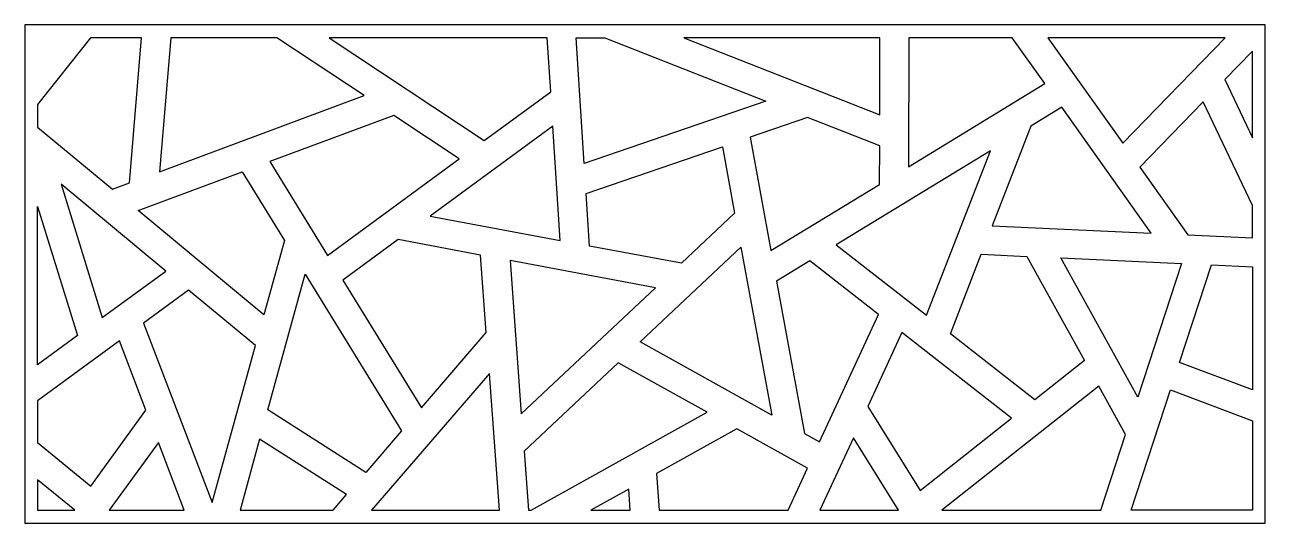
# Model space of a CAD drawing. Header units: millimetres. Extents: x -846 to 1084, y 2369 to 3144.
import ezdxf

# ---------------------------------------------------------------- set-up
doc = ezdxf.new("R2010")
doc.units = ezdxf.units.MM
doc.layers.add('Layer 01', color=160, linetype='Continuous')

msp = doc.modelspace()

# ---------------------------------------------------------------- linework, layer by layer
at = {"layer": 'Layer 01'}
for points in [[(-846.2, 2369.2), (1083.8, 2369.2), (1083.8, 3144.2), (-846.2, 3144.2)], [(-683.3, 2898.3), (-664.4, 3124.2), (-744.1, 3124.2), (-826.2, 3020.3), (-826.2, 2985.1), (-709.8, 2888.5)], [(-453.8, 3124.2), (-619.2, 3124.2), (-636.7, 2915.6), (-318.2, 3034.1)], [(-131.4, 2964.1), (-27.9, 3040), (-33.3, 3124.2), (-372.5, 3124.2)], [(56.1, 3124.2), (306.9, 3025.5), (24.4, 2928.4), (11.8, 3124.2)], [(179, 3124.2), (484.1, 3004.1), (484.4, 3124.2)], [(529.4, 3124.2), (528.9, 2923.5), (741, 3052.7), (690.2, 3124.2)], [(745.4, 3124.2), (862.1, 2960.1), (1021.6, 3124.2)], [(1063.8, 2968.5), (1063.8, 3103.1), (1020.9, 3059)], [(719.4, 2986.8), (659.2, 2831.5), (906.5, 2820.1), (767.2, 3015.9)], [(963.6, 2817.4), (1063.8, 2812.8), (1063.8, 2863.4), (987.5, 3024.6), (888.6, 2922.9)], [(-170.1, 2935.8), (-271.8, 3003.4), (-465.1, 2931.5), (-375.2, 2785.5)], [(282.4, 2969.5), (314.7, 2793.2), (483.8, 2896.1), (484, 2955.8), (371.5, 3000.1)], [(-215.5, 2846.8), (-13, 2808.7), (-24.4, 2986.8)], [(32.7, 2800.1), (27.4, 2881.9), (239.4, 2954.7), (258.3, 2851.3), (175.4, 2773.3)], [(416.3, 2802.3), (556.9, 2692.5), (656.2, 2948.4)], [(-508.1, 2915.5), (-442.3, 2808.6), (-474.2, 2693), (-669.8, 2855.3)], [(-725.7, 2689), (-627, 2761.3), (-789.7, 2896.3)], [(-826.2, 2615.4), (-826.2, 2861.9), (-764.1, 2660.9)], [(-351.5, 2747.1), (-229.1, 2548.4), (-128.1, 2665.6), (-137, 2786.2), (-265.2, 2810.3)], [(111.2, 2651.1), (268, 2798.6), (315.9, 2537.1)], [(712.7, 2784), (802.5, 2622.4), (725.2, 2561.2), (594, 2663.6), (642, 2787.3)], [(953.7, 2772.8), (885.7, 2565.3), (765.6, 2781.6)], [(134.9, 2735.1), (-91.2, 2777.6), (-73.7, 2539)], [(366.8, 2508.7), (390.5, 2495.6), (482, 2693.9), (375.2, 2777.3), (323.4, 2745.8)], [(950.7, 2619.2), (1000.3, 2770.7), (1063.8, 2767.7), (1063.8, 2576.6)], [(-315.7, 2448), (-468.2, 2545.2), (-410.1, 2756.3), (-260, 2512.6)], [(-487.3, 2645.4), (-591.3, 2731.7), (-661.3, 2680.4), (-554.5, 2401.5)], [(546.9, 2419.9), (688.9, 2532.4), (518.4, 2665.5), (465.5, 2550.8)], [(-657.7, 2545.1), (-698.9, 2652.8), (-826.2, 2559.6), (-826.2, 2494.8), (-743.4, 2426.7)], [(215.3, 2541.6), (76.8, 2618.7), (-69.4, 2481.2), (-62.6, 2389.2), (-58.1, 2389.2)], [(-307, 2389.2), (-107.8, 2389.2), (-123.4, 2602.1)], [(580.6, 2389.2), (828.1, 2389.2), (866.6, 2507), (824.7, 2582.5)], [(875.4, 2389.2), (936.7, 2576.4), (1063.8, 2528.6), (1063.8, 2389.2)], [(261.6, 2515.9), (136.7, 2446.3), (141, 2389.2), (341.4, 2389.2), (371.6, 2454.6)], [(-598, 2389.2), (-638.4, 2494.9), (-715, 2389.2)], [(-366.4, 2389.2), (-345.4, 2413.6), (-480.8, 2499.8), (-511.3, 2389.2)], [(443, 2501.9), (391, 2389.2), (513.1, 2389.2)], [(-826.2, 2436.5), (-826.2, 2389.2), (-768.6, 2389.2)], [(34.3, 2389.2), (95.8, 2389.2), (93.4, 2422.1)]]:
    msp.add_lwpolyline(points, close=True, dxfattribs=at)

doc.saveas('drawing.dxf')
